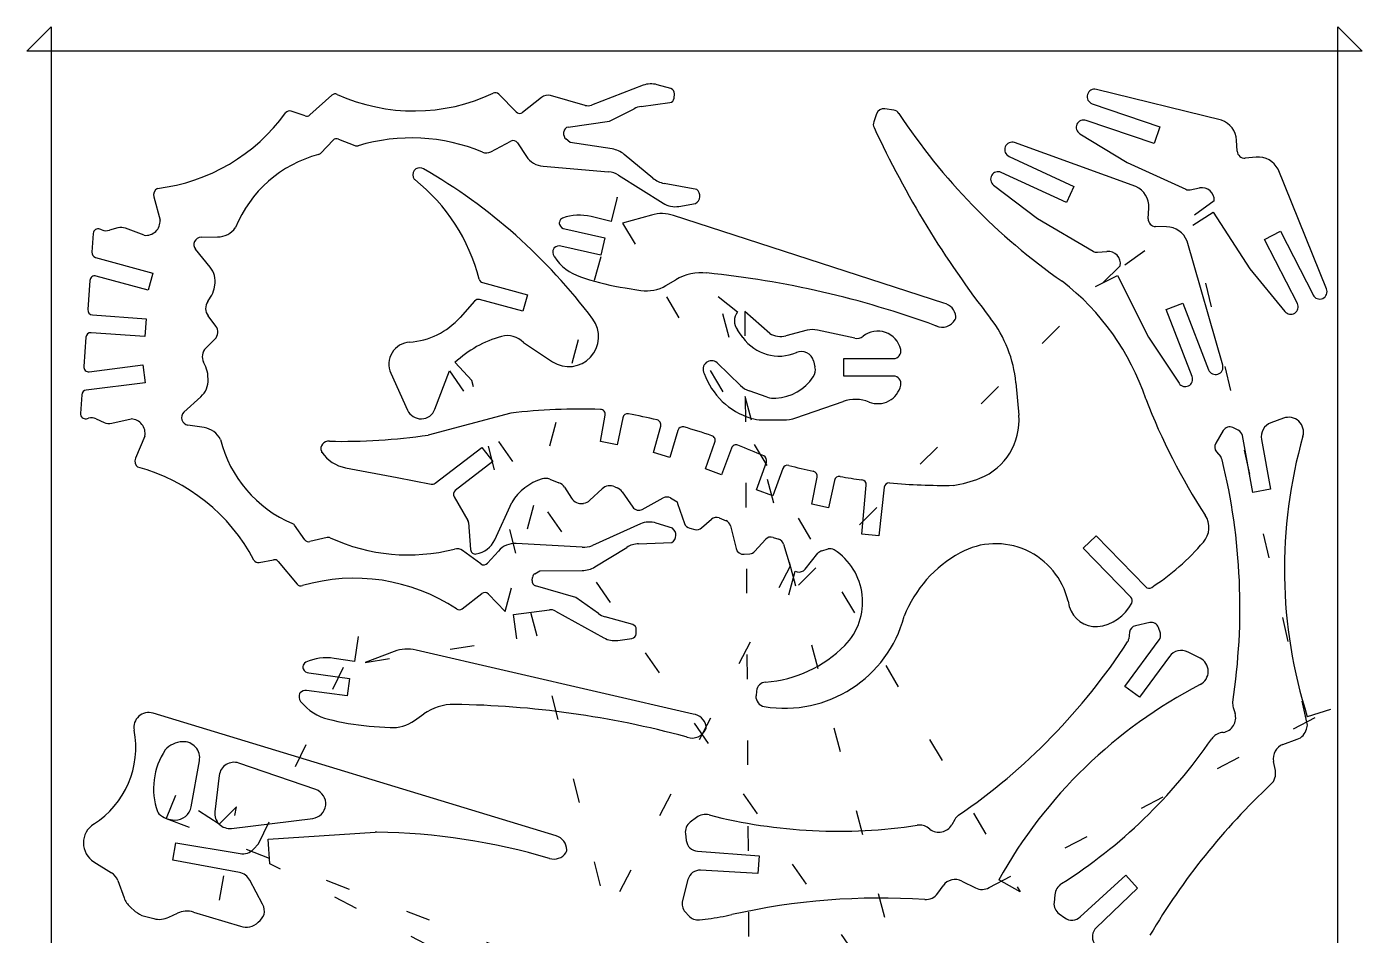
# Model space of a CAD drawing. Extents: x -0.1 to 5.35, y -0.1 to 7.35.
# Drawn here: x -0.1 to 5.35, y 3.64 to 7.35 of the extents above; entities that cross this region are included whole.
import ezdxf

# ---------------------------------------------------------------- set-up
doc = ezdxf.new("R2010")
doc.units = 0
doc.linetypes.add('DOT', pattern=[0.25, 0, -0.25])

msp = doc.modelspace()

# ---------------------------------------------------------------- linework, layer by layer
at = {"layer": '1', "color": 7, "linetype": 'CONTINUOUS'}
for p, q in [((-0.1, 7.25, 1), (0, 7.35, 1)), ((0, 7.35, 1), (0, -0.1, 1)), ((5.25, -0.1, 1), (5.25, 7.35, 1)), ((5.25, 7.35, 1), (5.35, 7.25, 1)), ((5.35, 7.25, 1), (-0.1, 7.25, 1)), ((2.4149, 7.111, 1), (2.2045, 7.0305, 1)), ((2.5285, 7.0974, 1), (2.4725, 7.1135, 1)), ((4.7757, 6.9684, 1), (4.2649, 7.0943, 1)), ((1.1452, 7.0707, 1), (1.0559, 6.9903, 1)), ((1.8034, 7.0791, 1), (1.803426, 7.079045, 1)), ((1.8967, 7.0025, 1), (1.8265, 7.0749, 1)), ((2.0008, 7.0618, 1), (1.9238, 7.0007, 1)), ((2.1792, 7.0293, 1), (2.0368, 7.0691, 1)), ((2.4078, 7.0248, 1), (2.5242, 7.0409, 1)), ((2.5415, 7.0591, 1), (2.543, 7.0762, 1)), ((4.2478, 7.0362, 1), (4.5239, 6.942, 1)), ((1.0358, 6.9862, 1), (0.9794, 7.0058, 1)), ((1.9238, 7.0007, 1), (1.923762, 7.000749, 1)), ((2.278, 6.9643, 1), (2.379, 7.0157, 1)), ((3.3679, 6.9954, 1), (3.3563, 6.962, 1)), ((3.4383, 7.0097, 1), (3.4011, 7.0154, 1)), ((3.4591, 6.9964, 1), (3.459023, 6.99635, 1)), ((2.1096, 6.9408, 1), (2.278, 6.9643, 1)), ((3.3563, 6.962, 1), (3.356396, 6.961967, 1)), ((4.5004, 6.8732, 1), (4.2229, 6.9679, 1)), ((4.5239, 6.942, 1), (4.5004, 6.8732, 1)), ((1.1003, 6.8345, 1), (1.1502, 6.887, 1)), ((1.1502, 6.887, 1), (1.15014, 6.887057, 1)), ((1.1723, 6.8919, 1), (1.2389, 6.8653, 1)), ((1.7944, 6.8403, 1), (1.876, 6.8833, 1)), ((1.9022, 6.8766, 1), (1.939, 6.8212, 1)), ((2.0921, 6.9078, 1), (2.0922, 6.9209, 1)), ((2.0995, 6.8922, 1), (2.099437, 6.892124, 1)), ((2.1175, 6.8774, 1), (2.0995, 6.8922, 1)), ((2.2886, 6.8515, 1), (2.1175, 6.8774, 1)), ((4.4263, 6.6987, 1), (3.9314, 6.8773, 1)), ((4.1974, 6.9133, 1), (4.3904, 6.7967, 1)), ((4.8396, 6.8424, 1), (4.8371, 6.8874, 1)), ((1.0908, 6.8288, 1), (1.090776, 6.828891, 1)), ((2.4553, 6.7325, 1), (2.3379, 6.8295, 1)), ((3.9084, 6.8213, 1), (4.173, 6.6987, 1)), ((4.9175, 6.8178, 1), (4.8725, 6.8139, 1)), ((4.8725, 6.8139, 1), (4.872511, 6.81377, 1)), ((1.4883, 6.7699, 1), (1.488266, 6.769948, 1)), ((1.5197, 6.7706, 1), (1.519659, 6.77053, 1)), ((2.007, 6.7808, 1), (2.2747, 6.758, 1)), ((4.3904, 6.7967, 1), (4.6297, 6.687, 1)), ((5.2041, 6.2811, 1), (5.0064, 6.7687, 1)), ((2.3155, 6.7443, 1), (2.4969, 6.63, 1)), ((2.6343, 6.6865, 1), (2.5013, 6.711, 1)), ((3.8454, 6.7043, 1), (4.0251, 6.5681, 1)), ((4.1424, 6.6327, 1), (3.8764, 6.7559, 1)), ((0.419, 6.6559, 1), (0.4444, 6.561, 1)), ((0.4342, 6.6906, 1), (0.43417, 6.690656, 1)), ((2.3092, 6.6555, 1), (2.2856, 6.5562, 1)), ((4.173, 6.6987, 1), (4.1424, 6.6327, 1)), ((4.6297, 6.687, 1), (4.629725, 6.687054, 1)), ((4.6482, 6.6849, 1), (4.6858, 6.6923, 1)), ((4.6858, 6.6923, 1), (4.685778, 6.692409, 1)), ((2.5609, 6.6173, 1), (2.6292, 6.6292, 1)), ((4.4766, 6.5666, 1), (4.4789, 6.6117, 1)), ((0.4444, 6.561, 1), (0.444469, 6.561004, 1)), ((2.0735, 6.5531, 1), (2.073437, 6.553109, 1)), ((2.087, 6.5697, 1), (2.087027, 6.569625, 1)), ((2.2032, 6.5758, 1), (2.203218, 6.575874, 1)), ((2.2856, 6.5562, 1), (2.2032, 6.5758, 1)), ((2.4499, 6.5821, 1), (2.3316, 6.549, 1)), ((2.5393, 6.5802, 1), (2.539326, 6.580279, 1)), ((3.6429, 6.222, 1), (2.5393, 6.5802, 1)), ((4.0251, 6.5681, 1), (4.2516, 6.4341, 1)), ((4.6581, 6.5401, 1), (4.7421, 6.5943, 1)), ((4.7421, 6.5943, 1), (4.8916, 6.3627, 1)), ((0.1713, 6.5069, 1), (0.1658, 6.4302, 1)), ((0.1985, 6.5244, 1), (0.198455, 6.524281, 1)), ((0.2066, 6.5213, 1), (0.1985, 6.5244, 1)), ((0.272, 6.5295, 1), (0.2377, 6.52, 1)), ((0.3795, 6.4995, 1), (0.3032, 6.5281, 1)), ((0.6121, 6.4917, 1), (0.6791, 6.4926, 1)), ((2.0958, 6.5252, 1), (2.2586, 6.489, 1)), ((2.2586, 6.489, 1), (2.243, 6.4188, 1)), ((4.5064, 6.5349, 1), (4.506398, 6.534767, 1)), ((4.5515, 6.5341, 1), (4.5064, 6.5349, 1)), ((4.9516, 6.4825, 1), (5.0163, 6.5156, 1)), ((5.0163, 6.5156, 1), (5.1491, 6.2559, 1)), ((0.6484, 6.3696, 1), (0.589, 6.4422, 1)), ((2.243, 6.4188, 1), (2.0802, 6.455, 1)), ((4.2698, 6.43, 1), (4.308, 6.4335, 1)), ((4.7805, 5.9703, 1), (4.6348, 6.4759, 1)), ((5.085, 6.2214, 1), (4.9516, 6.4825, 1)), ((0.1806, 6.4093, 1), (0.4149, 6.3451, 1)), ((2.052, 6.413, 1), (2.0533, 6.4111, 1)), ((0.3957, 6.275, 1), (0.1832, 6.3332, 1)), ((0.4149, 6.3451, 1), (0.3957, 6.275, 1)), ((2.1596, 6.3303, 1), (2.1761, 6.3248, 1)), ((4.2616, 6.2908, 1), (4.3508, 6.336, 1)), ((4.3508, 6.336, 1), (4.4782, 6.0842, 1)), ((4.8916, 6.3627, 1), (5.0346, 6.1884, 1)), ((0.1577, 6.3152, 1), (0.1492, 6.1962, 1)), ((0.6649, 6.2816, 1), (0.6674, 6.2959, 1)), ((1.7605, 6.3063, 1), (1.9429, 6.2572, 1)), ((2.3426, 6.2846, 1), (2.4061, 6.2748, 1)), ((2.5085, 6.2945, 1), (2.5484, 6.3181, 1)), ((0.6389, 6.2294, 1), (0.6506, 6.2466, 1)), ((1.7279, 6.2312, 1), (1.6685, 6.1644, 1)), ((1.9247, 6.1897, 1), (1.7483, 6.2373, 1)), ((1.9429, 6.2572, 1), (1.9247, 6.1897, 1)), ((2.7221, 6.2499, 1), (2.8009, 6.1867, 1)), ((4.5503, 6.197, 1), (4.6182, 6.2232, 1)), ((4.6182, 6.2232, 1), (4.7231, 5.951, 1)), ((5.1491, 6.2559, 1), (5.149019, 6.255858, 1)), ((0.1679, 6.1746, 1), (0.3876, 6.159, 1)), ((0.3876, 6.159, 1), (0.3825, 6.0865, 1)), ((0.6717, 6.129, 1), (0.6403, 6.1707, 1)), ((2.9323, 6.099, 1), (2.8303, 6.1892, 1)), ((4.6558, 5.9234, 1), (4.5503, 6.197, 1)), ((5.0346, 6.1884, 1), (5.034559, 6.188366, 1)), ((2.2096, 6.1579, 1), (2.209645, 6.157934, 1)), ((3.0845, 6.1118, 1), (2.998, 6.0891, 1)), ((3.1273, 6.1126, 1), (3.127313, 6.11266, 1)), ((3.2787, 6.0795, 1), (3.1273, 6.1126, 1)), ((3.6062, 6.1315, 1), (3.606182, 6.13145, 1)), ((3.6889, 6.1556, 1), (3.688989, 6.155549, 1)), ((0.1412, 6.0834, 1), (0.1328, 5.9643, 1)), ((0.3825, 6.0865, 1), (0.1628, 6.1021, 1)), ((0.631, 6.0392, 1), (0.6679, 6.0761, 1)), ((1.9271, 6.062, 1), (2.0461, 5.9839, 1)), ((2.8228, 6.0826, 1), (2.822721, 6.082544, 1)), ((4.4782, 6.0842, 1), (4.6022, 5.8959, 1)), ((3.0409, 6.0213, 1), (3.040852, 6.021413, 1)), ((3.2338, 5.9964, 1), (3.4368, 5.9967, 1)), ((3.2339, 5.9248, 1), (3.2338, 5.9964, 1)), ((3.4665, 6.0342, 1), (3.466567, 6.034215, 1)), ((0.1554, 5.9429, 1), (0.3741, 5.9705, 1)), ((0.3741, 5.9705, 1), (0.3832, 5.8983, 1)), ((0.6304, 5.9626, 1), (0.6213, 5.9813, 1)), ((1.5658, 5.7901, 1), (1.6251, 5.9464, 1)), ((1.6477, 5.9803, 1), (1.64766, 5.980343, 1)), ((1.7163, 5.9076, 1), (1.6477, 5.9803, 1)), ((2.7178, 5.9797, 1), (2.717765, 5.979658, 1)), ((2.8129, 5.8862, 1), (2.7178, 5.9797, 1)), ((3.1104, 5.9874, 1), (3.1167, 5.9633, 1)), ((4.7231, 5.951, 1), (4.722959, 5.950946, 1)), ((0.3832, 5.8983, 1), (0.1422, 5.8679, 1)), ((0.6401, 5.9114, 1), (0.6396, 5.926, 1)), ((1.3852, 5.9369, 1), (1.454, 5.7864, 1)), ((3.4368, 5.9251, 1), (3.2339, 5.9248, 1)), ((3.4667, 5.8879, 1), (3.466776, 5.887883, 1)), ((3.9363, 5.8982, 1), (3.9482, 5.7662, 1)), ((4.6022, 5.8959, 1), (4.602144, 5.895863, 1)), ((0.1246, 5.8493, 1), (0.1192, 5.7727, 1)), ((0.5418, 5.7777, 1), (0.6108, 5.8412, 1)), ((2.922, 5.8395, 1), (2.8478, 5.8647, 1)), ((4.4665, 5.8324, 1), (4.466452, 5.832384, 1)), ((1.454, 5.7864, 1), (1.453954, 5.786379, 1)), ((3.0381, 5.7548, 1), (3.2311, 5.8216, 1)), ((3.2311, 5.8216, 1), (3.231077, 5.821665, 1)), ((3.3375, 5.8193, 1), (3.337525, 5.819362, 1)), ((0.1436, 5.7515, 1), (0.1521, 5.7533, 1)), ((0.1521, 5.7533, 1), (0.152086, 5.753365, 1)), ((0.183, 5.7503, 1), (0.2157, 5.736, 1)), ((0.2468, 5.733, 1), (0.3263, 5.7505, 1)), ((0.5576, 5.7254, 1), (0.557612, 5.725474, 1)), ((0.6239, 5.7151, 1), (0.5576, 5.7254, 1)), ((1.8749, 5.7743, 1), (1.5382, 5.6846, 1)), ((2.241, 5.6584, 1), (2.2605, 5.7657, 1)), ((2.3319, 5.7554, 1), (2.3099, 5.6447, 1)), ((2.4724, 5.7464, 1), (2.472379, 5.746312, 1)), ((2.9002, 5.7466, 1), (2.9876, 5.7463, 1)), ((2.9876, 5.7463, 1), (2.9876, 5.746367, 1)), ((5.0287, 5.7534, 1), (4.977, 5.7345, 1)), ((0.3819, 5.6805, 1), (0.3433, 5.5901, 1)), ((1.5382, 5.6846, 1), (1.538189, 5.684677, 1)), ((2.4576, 5.613, 1), (2.4872, 5.7214, 1)), ((2.5571, 5.7038, 1), (2.525, 5.5934, 1)), ((2.6956, 5.6821, 1), (2.69562, 5.68216, 1)), ((4.7827, 5.7032, 1), (4.752, 5.6511, 1)), ((4.844, 5.7045, 1), (4.822, 5.7151, 1)), ((4.9033, 5.4508, 1), (4.8606, 5.6827, 1)), ((1.1047, 5.6142, 1), (1.104763, 5.614243, 1)), ((1.1349, 5.6594, 1), (1.134893, 5.659349, 1)), ((1.567, 5.4883, 1), (1.7566, 5.6346, 1)), ((1.7566, 5.6346, 1), (1.8015, 5.5765, 1)), ((2.3099, 5.6447, 1), (2.241, 5.6584, 1)), ((2.6699, 5.5466, 1), (2.7082, 5.6563, 1)), ((2.776, 5.6315, 1), (2.7358, 5.5223, 1)), ((4.7547, 5.6164, 1), (4.7721, 5.5953, 1)), ((4.9382, 5.6666, 1), (4.9755, 5.4641, 1)), ((1.8015, 5.5765, 1), (1.649, 5.4589, 1)), ((2.525, 5.5934, 1), (2.4576, 5.613, 1)), ((2.8786, 5.4609, 1), (2.9183, 5.5746, 1)), ((3.0096, 5.5609, 1), (3.009575, 5.560805, 1)), ((4.7781, 5.5833, 1), (4.778165, 5.583316, 1)), ((1.2011, 5.5514, 1), (1.4115, 5.5112, 1)), ((1.4115, 5.5112, 1), (1.5507, 5.4845, 1)), ((2.0341, 5.5049, 1), (2.0716, 5.4903, 1)), ((2.7358, 5.5223, 1), (2.6699, 5.5466, 1)), ((2.9856, 5.5483, 1), (2.9445, 5.4367, 1)), ((3.1035, 5.4034, 1), (3.1254, 5.5133, 1)), ((3.1254, 5.5133, 1), (3.12548, 5.513284, 1)), ((3.2194, 5.5157, 1), (3.219409, 5.515751, 1)), ((1.5507, 5.4845, 1), (1.550688, 5.484439, 1)), ((2.0943, 5.4718, 1), (2.1232, 5.4271, 1)), ((2.1983, 5.4186, 1), (2.248, 5.4652, 1)), ((2.2996, 5.4741, 1), (2.3094, 5.4698, 1)), ((2.3293, 5.4534, 1), (2.3727, 5.391, 1)), ((2.9445, 5.4367, 1), (2.8786, 5.4609, 1)), ((3.1962, 5.5, 1), (3.1721, 5.3885, 1)), ((3.3074, 5.2808, 1), (3.3258, 5.4802, 1)), ((3.3258, 5.4802, 1), (3.3259, 5.480191, 1)), ((3.3988, 5.4715, 1), (3.3772, 5.2732, 1)), ((3.4207, 5.4895, 1), (3.420695, 5.48944, 1)), ((3.6801, 5.4796, 1), (3.680099, 5.479669, 1)), ((4.9755, 5.4641, 1), (4.9033, 5.4508, 1)), ((1.6439, 5.4327, 1), (1.7006, 5.3362, 1)), ((1.8098, 5.2574, 1), (1.8794, 5.4101, 1)), ((2.1698, 5.4058, 1), (2.1725, 5.4062, 1)), ((2.1725, 5.4062, 1), (2.172492, 5.406259, 1)), ((2.4121, 5.3817, 1), (2.4974, 5.4283, 1)), ((2.5271, 5.428, 1), (2.5541, 5.4124, 1)), ((2.5541, 5.4124, 1), (2.5563, 5.4058, 1)), ((2.5563, 5.4058, 1), (2.5842, 5.3241, 1)), ((3.1721, 5.3885, 1), (3.1035, 5.4034, 1)), ((2.654, 5.3059, 1), (2.6942, 5.3415, 1)), ((2.7256, 5.3469, 1), (2.754, 5.3355, 1)), ((1.0345, 5.258, 1), (0.9926, 5.3171, 1)), ((1.7033, 5.3274, 1), (1.7111, 5.2179, 1)), ((2.4041, 5.3222, 1), (2.2083, 5.2347, 1)), ((2.5351, 5.3043, 1), (2.4692, 5.3257, 1)), ((2.6056, 5.3045, 1), (2.6266, 5.2992, 1)), ((2.754, 5.3355, 1), (2.754025, 5.335561, 1)), ((2.7721, 5.3147, 1), (2.7951, 5.2214, 1)), ((1.1255, 5.267, 1), (1.0558, 5.2501, 1)), ((2.166, 5.2269, 1), (1.8978, 5.2421, 1)), ((2.397, 5.2414, 1), (2.5321, 5.2469, 1)), ((2.8714, 5.2105, 1), (2.9142, 5.2586, 1)), ((2.9461, 5.2673, 1), (2.9685, 5.2602, 1)), ((2.9883, 5.24, 1), (3.0149, 5.1502, 1)), ((3.3772, 5.2732, 1), (3.3074, 5.2808, 1)), ((4.2116, 5.2237, 1), (4.2638, 5.2743, 1)), ((4.2638, 5.2743, 1), (4.4651, 5.0664, 1)), ((1.7536, 5.1591, 1), (1.6789, 5.2133, 1)), ((1.8247, 5.2118, 1), (1.7805, 5.1621, 1)), ((2.2185, 5.1472, 1), (2.3484, 5.2266, 1)), ((2.827, 5.1985, 1), (2.8513, 5.2005, 1)), ((3.0761, 5.1374, 1), (3.1288, 5.2027, 1)), ((3.1444, 5.2129, 1), (3.1708, 5.2201, 1)), ((3.1708, 5.2201, 1), (3.170813, 5.220051, 1)), ((3.7096, 5.2047, 1), (3.709576, 5.204744, 1)), ((4.4059, 5.023, 1), (4.2116, 5.2237, 1)), ((0.827, 5.175, 1), (0.826955, 5.174976, 1)), ((0.8487, 5.1646, 1), (0.9073, 5.176, 1)), ((0.9266, 5.1691, 1), (1.0037, 5.0769, 1)), ((1.9736, 5.1188, 1), (1.9935, 5.1309, 1)), ((1.9935, 5.1309, 1), (2.1666, 5.1323, 1)), ((2.1666, 5.1323, 1), (2.1666, 5.132355, 1)), ((3.0097, 5.0331, 1), (3.036, 5.1296, 1)), ((3.036, 5.1296, 1), (3.0445, 5.1273, 1)), ((3.0445, 5.1273, 1), (3.044478, 5.127218, 1)), ((1.0252, 5.0705, 1), (1.025182, 5.070561, 1)), ((1.9623, 5.0914, 1), (1.9641, 5.1043, 1)), ((2.1401, 5.0222, 1), (1.9767, 5.0693, 1)), ((1.6775, 4.9765, 1), (1.7573, 5.0382, 1)), ((1.7843, 5.0362, 1), (1.8519, 4.9648, 1)), ((2.2329, 4.957, 1), (2.1401, 5.0222, 1)), ((1.8865, 4.9525, 1), (2.0331, 4.9718, 1)), ((2.058, 4.967, 1), (2.2549, 4.8576, 1)), ((4.1494, 5.0074, 1), (4.1545, 4.9852, 1)), ((4.4093, 4.9997, 1), (4.409373, 4.999663, 1)), ((1.8995, 4.8534, 1), (1.8865, 4.9525, 1)), ((2.373, 4.9116, 1), (2.2601, 4.944, 1)), ((4.483, 4.92, 1), (4.424, 4.9067, 1)), ((1.2528, 4.8626, 1), (1.2379, 4.7617, 1)), ((2.3116, 4.847, 1), (2.3693, 4.855, 1)), ((2.3867, 4.874, 1), (2.3876, 4.8911, 1)), ((4.4006, 4.881, 1), (4.3971, 4.8539, 1)), ((4.3971, 4.8539, 1), (4.39719, 4.853888, 1)), ((4.5259, 4.8762, 1), (4.5186, 4.8995, 1)), ((1.3994, 4.8018, 1), (1.2817, 4.7575, 1)), ((2.6192, 4.547, 1), (1.4886, 4.8077, 1)), ((4.3816, 4.6593, 1), (4.5214, 4.8492, 1)), ((4.5214, 4.8492, 1), (4.521358, 4.849231, 1)), ((4.688, 4.7751, 1), (4.6389, 4.7998, 1)), ((1.2379, 4.7617, 1), (1.1542, 4.774, 1)), ((4.5628, 4.7816, 1), (4.4407, 4.6158, 1)), ((1.0516, 4.7143, 1), (1.2169, 4.6924, 1)), ((1.2169, 4.6924, 1), (1.2074, 4.6211, 1)), ((1.2074, 4.6211, 1), (1.0422, 4.643, 1)), ((2.8778, 4.6408, 1), (2.876, 4.6212, 1)), ((2.9151, 4.6773, 1), (2.915095, 4.677367, 1)), ((4.4407, 4.6158, 1), (4.3816, 4.6593, 1)), ((4.6886, 4.6671, 1), (4.688556, 4.667184, 1)), ((1.0177, 4.5986, 1), (1.0192, 4.5968, 1)), ((2.876, 4.6212, 1), (2.875937, 4.621206, 1)), ((2.0609, 4.0499, 1), (0.4154, 4.5506, 1)), ((1.1321, 4.5256, 1), (1.1491, 4.5216, 1)), ((1.4828, 4.5204, 1), (1.5205, 4.5474, 1)), ((4.8234, 4.5739, 1), (4.8308, 4.5493, 1)), ((5.2209, 4.5659, 1), (5.1256, 4.5356, 1)), ((1.3184, 4.4961, 1), (1.3825, 4.4918, 1)), ((2.6709, 4.4849, 1), (2.670853, 4.484922, 1)), ((2.6724, 4.4975, 1), (2.672322, 4.497485, 1)), ((4.7828, 4.4722, 1), (4.7755, 4.471, 1)), ((5.1222, 4.4854, 1), (5.1265, 4.5018, 1)), ((0.5357, 4.4341, 1), (0.535697, 4.434158, 1)), ((2.5956, 4.4522, 1), (2.595578, 4.452132, 1)), ((5.0263, 4.4228, 1), (5.0843, 4.4439, 1)), ((5.0843, 4.4439, 1), (5.084336, 4.443802, 1)), ((0.4653, 4.4005, 1), (0.46536, 4.400459, 1)), ((0.5712, 4.1691, 1), (0.6049, 4.3557, 1)), ((0.6049, 4.3557, 1), (0.604828, 4.355713, 1)), ((1.0795, 4.2386, 1), (0.7656, 4.3467, 1)), ((4.9877, 4.3538, 1), (4.987625, 4.353785, 1)), ((4.9952, 4.3166, 1), (4.9877, 4.3538, 1)), ((0.6857, 4.2966, 1), (0.6678, 4.1481, 1)), ((0.507, 4.2142, 1), (0.4696, 4.1214, 1)), ((0.6678, 4.1481, 1), (0.667731, 4.148108, 1)), ((0.7558, 4.1687, 1), (0.6851, 4.098, 1)), ((0.1732, 4.0982, 1), (0.173258, 4.098109, 1)), ((0.7352, 4.0807, 1), (1.0671, 4.1212, 1)), ((1.0671, 4.1212, 1), (1.067106, 4.12115, 1)), ((2.6325, 4.1249, 1), (2.6071, 4.1054, 1)), ((3.6877, 4.1172, 1), (3.6748, 4.095, 1)), ((3.7021, 4.1339, 1), (3.702061, 4.133948, 1)), ((0.8856, 4.0364, 1), (1.3217, 4.0648, 1)), ((0.892, 3.9366, 1), (0.8856, 4.0364, 1)), ((1.3217, 4.0648, 1), (1.321705, 4.064718, 1)), ((1.3289, 4.0649, 1), (1.328901, 4.064968, 1)), ((2.5877, 4.059, 1), (2.5912, 4.031, 1)), ((3.5858, 4.0772, 1), (3.5799, 4.0817, 1)), ((0.4968, 3.9507, 1), (0.5088, 4.022, 1)), ((0.5088, 4.022, 1), (0.7709, 3.9777, 1)), ((0.8252, 3.996, 1), (0.8453, 4.0174, 1)), ((2.6376, 3.987, 1), (2.8883, 3.9686, 1)), ((0.1742, 3.9443, 1), (0.2464, 3.8995, 1)), ((0.7677, 3.9004, 1), (0.4968, 3.9507, 1)), ((2.8883, 3.9686, 1), (2.883, 3.8965, 1)), ((0.8628, 3.7711, 1), (0.81, 3.8695, 1)), ((2.5983, 3.8721, 1), (2.576, 3.7864, 1)), ((2.883, 3.8965, 1), (2.6501, 3.9098, 1)), ((3.954, 3.822, 1), (3.8666, 3.8707, 1)), ((3.8666, 3.8707, 1), (3.866651, 3.870671, 1)), ((4.1994, 3.7193, 1), (4.3845, 3.8894, 1)), ((4.3845, 3.8894, 1), (4.4334, 3.8362, 1)), ((0.2715, 3.8686, 1), (0.2973, 3.7973, 1)), ((3.6178, 3.8159, 1), (3.6397, 3.8468, 1)), ((3.7165, 3.8658, 1), (3.7715, 3.8381, 1)), ((3.7715, 3.8381, 1), (3.771464, 3.838028, 1)), ((4.4334, 3.8362, 1), (4.2643, 3.6756, 1)), ((0.2973, 3.7973, 1), (0.297253, 3.797283, 1)), ((3.5644, 3.7905, 1), (3.564394, 3.790402, 1)), ((4.0954, 3.81, 1), (4.0922, 3.7781, 1)), ((0.3226, 3.7601, 1), (0.343, 3.7421, 1)), ((0.343, 3.7421, 1), (0.343058, 3.742166, 1)), ((0.3805, 3.7223, 1), (0.4188, 3.7124, 1)), ((0.4802, 3.7182, 1), (0.5152, 3.7347, 1)), ((0.5802, 3.7395, 1), (0.772, 3.6817, 1)), ((2.5873, 3.74, 1), (2.6017, 3.724, 1)), ((2.6017, 3.724, 1), (2.601648, 3.723954, 1)), ((2.6456, 3.7075, 1), (2.6808, 3.7119, 1)), ((2.7776, 3.7288, 1), (2.777585, 3.728867, 1)), ((4.1128, 3.7322, 1), (4.1356, 3.7156, 1)), ((4.1356, 3.7156, 1), (4.135648, 3.715666, 1))]:
    msp.add_line(p, q, dxfattribs=at)
at = {"layer": '1', "color": 7, "linetype": 'DOT'}
for p, q in [((1.8519, 4.9648, 1), (2.3092, 6.6555, 1)), ((4.7461, 6.6401, 1), (4.2616, 6.2908, 1)), ((2.3316, 6.549, 1), (3.954, 3.822, 1)), ((5.1265, 4.5018, 1), (4.6581, 6.5401, 1)), ((4.3625, 6.3753, 1), (3.0097, 5.0331, 1)), ((4.2189, 0.6746, 1), (2.7221, 6.2499, 1)), ((2.8303, 6.1892, 1), (2.866, 0.2495, 1)), ((1.6251, 5.9464, 1), (4.3487, 2.0278, 1)), ((2.9338, 1.1334, 1), (1.7163, 5.9076, 1)), ((3.0149, 5.1502, 1), (0.3743, 0.1063, 1)), ((0.8453, 4.0174, 1), (1.2528, 4.8626, 1)), ((1.2817, 4.7575, 1), (1.8995, 4.8534, 1)), ((3.8278, 3.8389, 1), (5.2209, 4.5659, 1)), ((0.6851, 4.098, 1), (0.507, 4.2142, 1)), ((0, 0, 1), (0.7558, 4.1687, 1)), ((0.4696, 4.1214, 1), (2.7585, 3.2376, 1)), ((3.1125, 2.7913, 1), (0.892, 3.9366, 1))]:
    msp.add_line(p, q, dxfattribs=at)
at = {"layer": '1', "color": 7, "linetype": 'CONTINUOUS'}
for centre, radius, start, end in [((2.4474, 7.0261, 1), 0.090908, 73.97671, 110.947011), ((2.5229, 7.078, 1), 0.020192, 354.882685, 433.898698), ((4.2576, 7.0649, 1), 0.030327, 76.055503, 251.146841), ((1.1587, 7.0557, 1), 0.02018, 64.195468, 131.987212), ((1.4799, 7.764, 1), 0.757517, 245.644307, 295.282852), ((1.812, 7.0608, 1), 0.02022, 44.198713, 115.17096), ((2.0259, 7.0302, 1), 0.040356, 74.346828, 128.460249), ((2.19, 7.0683, 1), 0.040468, 254.521362, 290.986708), ((2.5214, 7.0609, 1), 0.02018, 277.96961, 354.882685), ((0.3427, 7.4425, 1), 0.757447, 276.938306, 324.114994), ((0.9728, 6.9867, 1), 0.020204, 70.937423, 144.264524), ((1.0424, 7.0053, 1), 0.020208, 250.937423, 311.987212), ((1.9112, 7.0166, 1), 0.020225, 224.198713, 308.395165), ((2.4203, 6.9348, 1), 0.090864, 97.907163, 117.044621), ((3.3965, 6.9855, 1), 0.030265, 81.253838, 160.906508), ((3.4337, 6.9798, 1), 0.030252, 33.166355, 81.253838), ((5.5691, 8.3833, 1), 2.524993, 213.316862, 235.127323), ((2.1124, 6.9208, 1), 0.020195, 97.96961, 179.71636), ((3.385, 6.952, 1), 0.030291, 160.790025, 204.788351), ((7.0214, 8.6415, 1), 4.040019, 204.918964, 217.88879), ((4.2131, 6.9392, 1), 0.030287, 71.146841, 238.776695), ((4.7464, 6.8824, 1), 0.090854, 3.155339, 71.186143), ((1.1648, 6.8731, 1), 0.020241, 68.251155, 136.406982), ((1.4697, 6.1391, 1), 0.757478, 67.456939, 106.686204), ((1.8854, 6.8655, 1), 0.020136, 33.453309, 117.838081), ((2.1123, 6.9077, 1), 0.0202, 179.71636, 230.449886), ((3.9211, 6.8488, 1), 0.030291, 70.129966, 245.211649), ((1.2197, 6.3406, 1), 0.50493, 104.790345, 157.884638), ((1.0857, 6.8484, 1), 0.020159, 284.585168, 316.406982), ((1.2464, 6.884, 1), 0.020153, 248.145783, 286.726476), ((1.7755, 6.876, 1), 0.040394, 247.565805, 297.897271), ((2.0148, 6.8714, 1), 0.090935, 213.515279, 265.079384), ((2.2736, 6.7517, 1), 0.100921, 50.427012, 81.452391), ((4.8699, 6.844, 1), 0.030342, 183.022712, 274.936883), ((4.9255, 6.7273, 1), 0.090853, 27.100774, 95.051689), ((1.5058, 6.7452, 1), 0.03033, 125.317649, 195.685906), ((1.5045, 6.7443, 1), 0.030295, 59.974374, 122.32614), ((0.3687, 4.7796, 1), 2.299757, 36.82256, 59.967731), ((3.8637, 6.7284, 1), 0.030261, 65.211649, 232.789285), ((1.4961, 6.7425, 1), 0.020287, 195.751174, 231.604835), ((1.0121, 6.1337, 1), 0.757471, 14.300421, 51.512666), ((2.267, 6.6674, 1), 0.090917, 57.760812, 85.142165), ((2.5196, 6.8103, 1), 0.100932, 230.427012, 259.558119), ((0.4483, 6.6638, 1), 0.030346, 117.749729, 195.089524), ((2.613, 6.6595, 1), 0.03439, 298.131342, 411.730484), ((4.3881, 6.6162, 1), 0.090915, 357.162773, 425.154434), ((4.6423, 6.7146, 1), 0.03028, 245.462272, 281.235715), ((4.6956, 6.6428, 1), 0.050572, 356.939575, 461.198592), ((2.5454, 6.7069, 1), 0.090931, 237.760812, 279.814525), ((0.386, 6.5577, 1), 0.058562, 263.627395, 363.234165), ((2.1041, 6.5488, 1), 0.030965, 172.001009, 183.703299), ((2.0835, 6.5475, 1), 0.010308, 183.88791, 202.833654), ((2.0939, 6.5502, 1), 0.020605, 109.48613, 171.909222), ((2.1026, 6.5554, 1), 0.030956, 202.591409, 257.310588), ((2.1556, 6.3753, 1), 0.206149, 76.644854, 109.436951), ((2.4916, 6.4332, 1), 0.154629, 72.022282, 105.645101), ((4.5069, 6.5651, 1), 0.030337, 177.165889, 269.051481), ((0.1914, 6.5054, 1), 0.020156, 69.510078, 175.732107), ((0.2242, 6.5687, 1), 0.050562, 249.629635, 285.493767), ((0.2855, 6.4808, 1), 0.050537, 69.48379, 105.493767), ((0.6124, 6.4614, 1), 0.030301, 90.567266, 219.369317), ((0.6779, 6.5835, 1), 0.090906, 270.756336, 324.49163), ((4.55, 6.4432, 1), 0.090912, 21.087298, 89.054611), ((2.0777, 6.4302, 1), 0.030925, 151.359922, 213.79284), ((2.0596, 6.4401, 1), 0.010247, 132.236143, 151.434163), ((2.0735, 6.4248, 1), 0.030936, 77.491282, 132.248772), ((4.2671, 6.4602, 1), 0.03032, 239.295206, 275.108887), ((4.3126, 6.3832, 1), 0.050521, 351.00379, 455.225239), ((0.186, 6.4288, 1), 0.020234, 176.035345, 254.521362), ((2.2244, 6.5259, 1), 0.206054, 213.859741, 251.670568), ((0.1778, 6.3138, 1), 0.020149, 74.445429, 176.015684), ((0.578, 6.3121, 1), 0.090898, 349.728996, 399.240622), ((2.5004, 7.3028, 1), 1.030355, 251.654732, 261.190421), ((2.6533, 6.1408, 1), 0.206032, 83.730441, 120.61079), ((2.2926, 2.5519, 1), 3.813015, 69.84846, 84.232141), ((0.5754, 6.2977, 1), 0.090937, 325.803058, 349.802227), ((1.7657, 6.3258, 1), 0.020181, 194.311041, 255.068583), ((2.4298, 6.4275, 1), 0.15454, 261.177725, 300.614047), ((3.5087, 5.5119, 1), 1.00995, 18.501324, 52.365342), ((5.176, 6.2697, 1), 0.030324, 207.158329, 382.082097), ((0.6807, 6.201, 1), 0.050535, 145.806799, 216.869898), ((1.743, 6.2177, 1), 0.020255, 74.86863, 138.202021), ((3.6301, 6.1615, 1), 0.061839, 6.033253, 78.05408), ((5.058, 6.2076, 1), 0.030322, 219.369317, 387.07208), ((0.1694, 6.1948, 1), 0.020256, 176.035345, 265.753157), ((1.4422, 6.3659, 1), 0.302988, 273.860617, 318.317781), ((2.8472, 6.1495, 1), 0.059343, 141.219664, 217.468517), ((3.6711, 6.1658, 1), 0.020618, 330.185837, 366.125372), ((3.4384, 5.8534, 1), 0.499911, 5.141509, 37.883025), ((0.6394, 6.1047, 1), 0.04042, 314.899657, 396.954948), ((2.1125, 6.0853, 1), 0.12124, 236.781924, 396.784833), ((1.9909, 5.4922, 1), 1.020113, 35.363348, 37.512432), ((3.1077, 6.0229, 1), 0.091877, 77.674248, 104.626121), ((3.373, 6.0126, 1), 0.096031, 13.008042, 128.743669), ((3.5707, 6.0348, 1), 0.102958, 66.896403, 69.841067), ((3.6353, 6.1864, 1), 0.061819, 246.959584, 330.117168), ((0.1614, 6.0819, 1), 0.020256, 86.035345, 175.753157), ((1.4687, 5.9729, 1), 0.09093, 93.847615, 203.322697), ((1.956, 5.6531, 1), 0.449624, 105.294236, 133.296505), ((1.8614, 5.9991, 1), 0.090955, 43.7527, 105.304859), ((2.9697, 6.1869, 1), 0.180258, 215.375011, 293.265369), ((2.9767, 6.1707, 1), 0.084334, 238.232268, 284.629449), ((3.2874, 6.1194, 1), 0.040837, 257.699461, 308.637898), ((0.6666, 6.0035, 1), 0.050417, 134.919641, 206.107914), ((3.061, 5.9745, 1), 0.051057, 14.635037, 113.242903), ((3.4367, 6.0273, 1), 0.030588, 270.18724, 373.036736), ((0.1529, 5.9629, 1), 0.020156, 176.015684, 277.125016), ((0.5488, 5.9226, 1), 0.090877, 2.144435, 26.113913), ((2.6951, 5.9527, 1), 0.03522, 49.944866, 208.675377), ((3.0673, 5.9504, 1), 0.051035, 325.780584, 374.635037), ((4.7513, 5.9619, 1), 0.030384, 201.132754, 376.049005), ((0.5493, 5.9081, 1), 0.09086, 312.591784, 362.08142), ((2.9432, 6.0369, 1), 0.296755, 199.918774, 252.810681), ((2.8773, 5.9516, 1), 0.091785, 225.441407, 251.249158), ((2.9447, 6.0336, 1), 0.199205, 273.655276, 325.823305), ((3.373, 5.9085, 1), 0.095938, 248.298332, 347.600747), ((3.4369, 5.8945, 1), 0.0306, 347.511914, 450.18724), ((4.6275, 5.9125, 1), 0.030327, 213.269941, 381.06464), ((0.1447, 5.8479, 1), 0.020149, 97.125016, 176.015684), ((2.9515, 5.9264, 1), 0.091771, 251.249158, 273.685358), ((6.8237, 6.7375, 1), 2.524995, 201.005417, 213.134976), ((0.5623, 5.7554, 1), 0.030291, 132.591784, 261.096038), ((1.5091, 5.8116, 1), 0.060639, 204.577, 339.233838), ((2.1622, 3.2657, 1), 2.524998, 88.207113, 96.533393), ((2.2406, 5.7693, 1), 0.020209, 349.745835, 448.298645), ((3.2811, 5.677, 1), 0.153069, 68.379312, 109.074437), ((0.1393, 5.7712, 1), 0.020164, 175.732107, 282.313063), ((0.1628, 5.704, 1), 0.050515, 66.429074, 102.245472), ((0.2359, 5.7823, 1), 0.050491, 246.429074, 282.467266), ((0.3245, 5.692, 1), 0.058541, 348.670873, 448.237609), ((2.3517, 5.7515, 1), 0.02018, 79.415292, 168.85711), ((1.8866, 3.2903, 1), 2.524903, 76.585113, 79.299773), ((2.4677, 5.7267, 1), 0.020253, 344.794617, 436.581292), ((2.9007, 5.8996, 1), 0.153001, 252.820194, 269.81276), ((2.988, 5.8994, 1), 0.153033, 269.850305, 289.109821), ((3.6967, 5.7435, 1), 0.252491, 291.63707, 365.157453), ((4.9978, 5.6776, 1), 0.060607, 110.080067, 190.457049), ((5.0495, 5.6965, 1), 0.060583, 344.106538, 470.080067), ((0.6098, 5.6253, 1), 0.0909, 27.297766, 81.076526), ((1.1791, 8.184, 1), 2.524987, 268.996984, 278.175991), ((2.5765, 5.6982, 1), 0.020192, 73.898698, 163.898698), ((1.8866, 3.2903, 1), 2.524976, 71.312459, 74.011279), ((2.6892, 5.663, 1), 0.020144, 340.57574, 431.475105), ((4.8088, 5.6878, 1), 0.030305, 64.195468, 149.457767), ((4.8308, 5.6772, 1), 0.030324, 10.457049, 64.195468), ((7.0186, 5.1374, 1), 1.986319, 164.150093, 197.635881), ((1.1806, 5.7892, 1), 0.505008, 194.003223, 247.090403), ((1.1308, 5.6293, 1), 0.030327, 82.243329, 201.06464), ((1.1214, 5.6257, 1), 0.020277, 201.118724, 214.552182), ((1.2295, 5.7002, 1), 0.151486, 214.570826, 259.194471), ((2.7949, 5.6246, 1), 0.02012, 68.778915, 159.943905), ((1.8866, 3.2903, 1), 2.524956, 66.153633, 68.738803), ((4.7781, 5.6357, 1), 0.030332, 149.457767, 219.515346), ((0.3712, 5.5782, 1), 0.030283, 156.900623, 234.000447), ((2.8992, 5.5812, 1), 0.020236, 340.937423, 426.095008), ((3.0045, 5.5413, 1), 0.020155, 75.414832, 159.676863), ((3.6459, 8.0044, 1), 2.524989, 255.404042, 257.743903), ((4.7487, 5.5761, 1), 0.030269, 13.760785, 39.369317), ((2.3258, 4.982, 1), 2.525009, 351.202082, 373.777023), ((0.1567, 4.8222, 1), 0.757476, 27.759245, 74.94921), ((2.0673, 5.2954, 1), 0.220168, 106.953492, 148.598811), ((2.017, 5.4606, 1), 0.047486, 68.893187, 107.02288), ((3.1056, 5.5172, 1), 0.020262, 348.85711, 437.74724), ((3.216, 5.4958, 1), 0.020241, 80.30439, 168.023868), ((3.6459, 8.0044, 1), 2.524981, 260.275425, 262.318535), ((3.6114, 5.959, 1), 0.484297, 278.155199, 291.616854), ((1.5546, 5.5043, 1), 0.020243, 258.85711, 307.775684), ((1.6614, 5.4429, 1), 0.020256, 127.775684, 210.236076), ((2.0545, 5.4461, 1), 0.047376, 32.851489, 68.849651), ((2.2805, 5.4306, 1), 0.047509, 66.294661, 133.207424), ((2.2903, 5.4263, 1), 0.047491, 34.794347, 66.294661), ((3.3057, 5.482, 1), 0.020281, 354.882685, 442.349349), ((3.4189, 5.4693, 1), 0.02022, 84.907885, 173.753684), ((3.6459, 8.0044, 1), 2.524963, 264.883022, 270.77606), ((2.1631, 5.4528, 1), 0.047475, 212.786001, 278.113035), ((2.1659, 5.4532, 1), 0.047402, 277.993521, 313.119322), ((2.512, 5.4017, 1), 0.030327, 60.13795, 118.761158), ((2.3976, 5.4083, 1), 0.030295, 214.790766, 298.595366), ((2.7143, 5.3188, 1), 0.030287, 68.093203, 131.523687), ((4.6332, 5.3076, 1), 0.090892, 319.19359, 393.148073), ((0.9761, 5.3054, 1), 0.020208, 35.340107, 66.987555), ((1.6832, 5.326, 1), 0.020149, 3.984316, 30.379126), ((2.4412, 5.2392, 1), 0.090914, 72.063263, 114.084068), ((2.5148, 5.2766, 1), 0.034342, 300.22044, 413.764101), ((2.6129, 5.3339, 1), 0.030293, 198.853159, 256.055503), ((2.6339, 5.3286, 1), 0.03032, 256.055503, 311.523687), ((2.7426, 5.3074, 1), 0.03039, 13.899063, 67.917903), ((1.051, 5.2697, 1), 0.020227, 215.340107, 283.760785), ((1.1302, 5.2474, 1), 0.020156, 65.086033, 103.484677), ((1.4565, 5.9533, 1), 0.75749, 245.194219, 284.417843), ((1.7179, 5.2992, 1), 0.10096, 279.350344, 335.541955), ((1.8926, 5.1514, 1), 0.090877, 86.718718, 138.345517), ((2.1712, 5.3177, 1), 0.090949, 266.722324, 294.084068), ((2.4011, 5.1405, 1), 0.100983, 92.326893, 121.469924), ((2.9368, 5.2385, 1), 0.030264, 72.103867, 138.350729), ((2.9592, 5.2313, 1), 0.030373, 16.645038, 72.161861), ((3.8543, 4.9385, 1), 0.303037, 13.142001, 118.527453), ((3.9404, 5.9066, 1), 1.00674, 303.12813, 319.156723), ((1.6552, 5.1806, 1), 0.040383, 54.066503, 104.483589), ((1.731, 5.2193, 1), 0.019974, 184.024228, 279.509479), ((2.8245, 5.2287, 1), 0.030303, 193.944497, 274.732238), ((2.8488, 5.2307, 1), 0.030312, 274.732238, 318.209486), ((3.1524, 5.1837, 1), 0.030276, 105.32151, 141.162989), ((3.1787, 5.1908, 1), 0.030295, 57.67386, 105.089524), ((3.0586, 5.0039, 1), 0.252446, 315.481466, 417.32341), ((3.9508, 4.761, 1), 0.505022, 118.528969, 158.571498), ((0.8448, 5.1844, 1), 0.02018, 207.838081, 281.14289), ((0.9111, 5.1562, 1), 0.020166, 39.769193, 100.86406), ((1.7654, 5.1755, 1), 0.020204, 234.264524, 318.413598), ((2.1658, 5.2333, 1), 0.100948, 270.453818, 301.469924), ((3.0525, 5.1565, 1), 0.030361, 254.67849, 321.015991), ((1.0192, 5.0898, 1), 0.020211, 219.769193, 287.269468), ((1.237, 4.3433, 1), 0.75748, 56.588951, 106.238419), ((1.9823, 5.0887, 1), 0.020181, 172.311552, 253.898698), ((1.9841, 5.1016, 1), 0.020152, 121.402609, 172.311552), ((1.7697, 5.0223, 1), 0.020159, 43.593018, 127.94975), ((4.3913, 5.0089, 1), 0.020297, 332.92792, 404.001917), ((4.4796, 5.0804, 1), 0.020165, 223.994914, 303.059603), ((1.6652, 4.9925, 1), 0.020181, 236.702901, 307.551282), ((2.0383, 4.9317, 1), 0.040425, 60.835265, 97.388645), ((4.2629, 5.0158, 1), 0.1126, 195.763727, 273.411281), ((4.2496, 5.0818, 1), 0.179568, 276.396585, 332.792806), ((2.2852, 5.0313, 1), 0.090861, 234.858167, 253.959299), ((2.3674, 4.8922, 1), 0.020192, 356.883011, 433.898698), ((2.9927, 5.0757, 1), 0.50507, 260.530218, 345.061275), ((4.4306, 4.8772, 1), 0.03024, 102.611041, 172.780979), ((4.4897, 4.8905, 1), 0.030251, 17.297564, 102.795871), ((2.2991, 4.937, 1), 0.090864, 240.896404, 277.907163), ((2.3665, 4.875, 1), 0.020225, 277.96961, 357.165889), ((4.3671, 4.8578, 1), 0.030343, 326.833645, 352.593088), ((4.497, 4.8672, 1), 0.030269, 323.583621, 377.297564), ((1.4538, 4.6571, 1), 0.154588, 76.988713, 110.603763), ((2.8785, 5.181, 1), 0.505028, 274.155939, 315.481331), ((2.2753, 6.2172, 1), 2.525054, 304.406267, 326.979557), ((4.6116, 4.7457, 1), 0.060583, 63.223526, 143.659728), ((1.0475, 4.739, 1), 0.020635, 114.329042, 176.666149), ((1.1242, 4.5702, 1), 0.206041, 81.62602, 114.425544), ((4.6607, 4.721, 1), 0.060598, 297.367224, 423.223526), ((1.0578, 4.7385, 1), 0.030959, 176.85098, 188.732092), ((1.0374, 4.7354, 1), 0.010288, 188.914927, 207.810415), ((1.0557, 4.7449, 1), 0.030873, 207.559957, 262.368566), ((1.0229, 4.6263, 1), 0.010255, 136.974934, 156.434604), ((1.0381, 4.6123, 1), 0.030924, 82.393132, 137.227774), ((2.9181, 4.637, 1), 0.040479, 94.257342, 174.613347), ((5.6012, 2.9029, 1), 1.986263, 117.351996, 150.841173), ((1.0418, 4.618, 1), 0.030938, 156.338768, 218.833344), ((1.1796, 4.7261, 1), 0.20605, 218.872625, 256.671908), ((1.6405, 4.3799, 1), 0.206049, 88.748592, 125.61849), ((1.5939, 0.7732, 1), 3.813042, 74.848863, 89.232135), ((2.9162, 4.6174, 1), 0.040442, 174.600027, 260.607551), ((4.8815, 4.5912, 1), 0.060621, 175.644821, 196.581557), ((0.3978, 4.4926, 1), 0.060582, 73.11967, 190.846234), ((2.6117, 4.4857, 1), 0.061757, 11.001014, 83.024581), ((4.7727, 4.532, 1), 0.060647, 279.586574, 376.581557), ((-0.0259, 4.4111, 1), 0.370874, 302.468823, 370.894863), ((1.3868, 5.5241, 1), 1.030273, 256.661086, 266.193324), ((1.3928, 4.646, 1), 0.154517, 266.178527, 305.623889), ((2.6148, 4.5109, 1), 0.061832, 251.887758, 335.134253), ((2.6522, 4.4936, 1), 0.020573, 335.050237, 370.927602), ((4.7856, 4.4112, 1), 0.060608, 99.586574, 145.418445), ((5.0635, 4.5008, 1), 0.060686, 290.080067, 345.299687), ((0.5412, 4.3322, 1), 0.102106, 93.089512, 138.016958), ((0.5393, 4.3676, 1), 0.066597, 349.718213, 453.098702), ((2.5636, 4.3542, 1), 0.103092, 71.916555, 74.871642), ((2.979, 5.6548, 1), 2.132631, 302.447084, 325.458961), ((5.0471, 4.3658, 1), 0.060677, 110.047647, 191.421186), ((0.6996, 4.2435, 1), 0.281965, 146.174708, 199.495266), ((0.7459, 4.2894, 1), 0.060629, 71.026798, 173.179746), ((4.9358, 4.3046, 1), 0.0606, 313.061909, 371.421186), ((6.8623, 2.2429, 1), 2.761069, 133.05834, 149.491423), ((1.0598, 4.1813, 1), 0.060592, 276.925462, 431.026798), ((0.4547, 4.1568, 1), 0.022219, 199.497374, 227.188583), ((0.5056, 4.181, 1), 0.066671, 268.969303, 349.718213), ((0.7279, 4.1409, 1), 0.060599, 173.168505, 225.066856), ((0.222, 4.0215, 1), 0.0908, 122.466358, 238.23541), ((0.5062, 4.2121, 1), 0.097806, 227.072026, 248.024539), ((0.5062, 4.2121, 1), 0.097817, 248.024539, 268.945595), ((0.7279, 4.1409, 1), 0.060641, 225.066856, 276.914069), ((2.6378, 4.0653, 1), 0.050495, 127.437164, 187.167239), ((2.6694, 4.0768, 1), 0.060624, 75.665583, 127.493681), ((3.2129, 6.2017, 1), 2.13272, 255.652302, 278.664667), ((3.5433, 4.0334, 1), 0.060587, 52.846462, 98.638315), ((3.6224, 4.1255, 1), 0.060601, 232.846462, 329.797981), ((3.7401, 4.0868, 1), 0.06058, 128.896383, 149.879722), ((1.3276, 3.974, 1), 0.090909, 89.180644, 93.717737), ((1.2914, 1.4516, 1), 2.613638, 73.50716, 89.177881), ((2.0433, 3.9919, 1), 0.060612, 1.039908, 73.11967), ((0.781, 4.0375, 1), 0.060629, 260.413426, 316.804521), ((2.0506, 4.0158, 1), 0.060615, 253.50907, 325.077673), ((2.0837, 3.9927, 1), 0.020202, 325.054336, 360.850865), ((2.6413, 4.0374, 1), 0.050536, 187.279793, 265.801294), ((0.2145, 3.848, 1), 0.060608, 19.870034, 58.225202), ((0.7566, 3.8408, 1), 0.060625, 28.255948, 79.450012), ((2.6472, 3.8594, 1), 0.050522, 86.70685, 165.44115), ((3.6891, 3.8117, 1), 0.060643, 63.139177, 144.605204), ((3.5683, 3.8509, 1), 0.060624, 266.305567, 324.736988), ((3.7988, 3.8922, 1), 0.060679, 243.223526, 298.550172), ((4.1557, 3.8039, 1), 0.060608, 122.405976, 174.22356), ((0.3827, 3.8283, 1), 0.090902, 199.950779, 228.612476), ((0.8094, 3.7424, 1), 0.060624, 347.614739, 388.255948), ((2.6249, 3.7737, 1), 0.050492, 165.44115, 221.869129), ((3.3844, 1.0353, 1), 2.761074, 86.262121, 102.695821), ((4.1425, 3.7731, 1), 0.050546, 174.323243, 234.014296), ((0.4032, 3.8103, 1), 0.090881, 228.565222, 255.535613), ((0.4414, 3.8004, 1), 0.090897, 255.596677, 295.268223), ((0.5539, 3.6525, 1), 0.090888, 73.179993, 115.211193), ((0.7854, 3.766, 1), 0.090894, 285.841442, 336.255121), ((2.6393, 3.7576, 1), 0.050495, 221.784516, 277.167239), ((2.5556, 4.7141, 1), 1.01, 277.120795, 282.697402), ((4.1653, 3.7565, 1), 0.050464, 234.014296, 312.510447), ((0.7983, 3.7687, 1), 0.090882, 253.179993, 277.52382), ((4.299, 3.6389, 1), 0.050467, 133.395496, 212.209967)]:
    msp.add_arc(centre, radius, start, end, dxfattribs=at)

doc.saveas('drawing.dxf')
